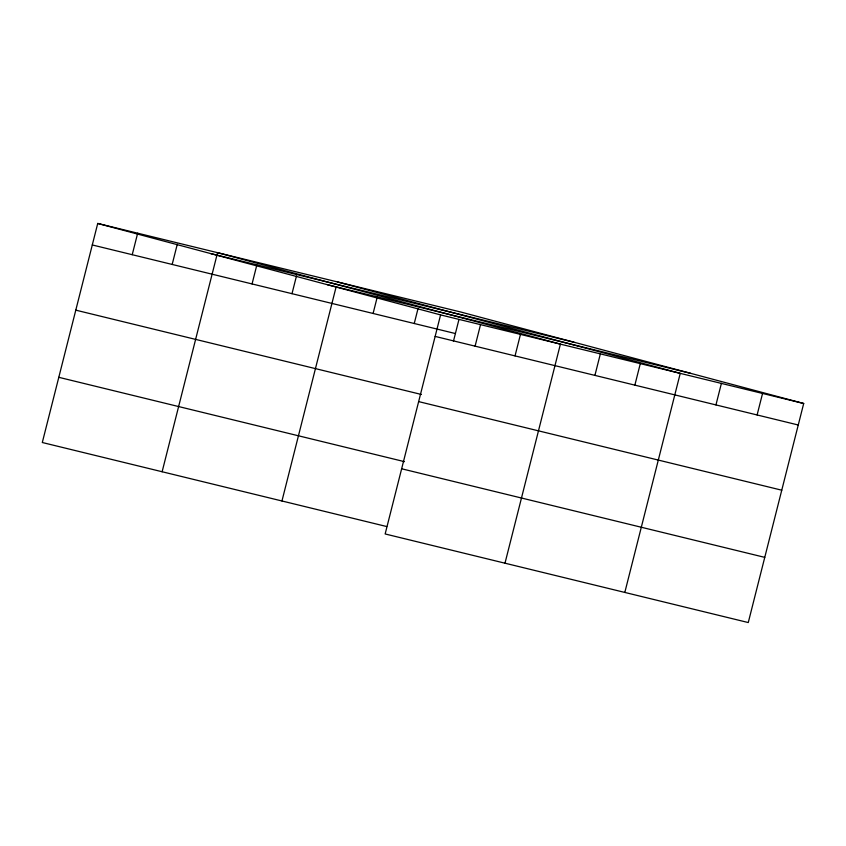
<?xml version="1.0" encoding="UTF-8"?>
<svg xmlns="http://www.w3.org/2000/svg" width="846" height="846" viewBox="0 0 846 846"><rect width="100%" height="100%" fill="white"/><g stroke="black" fill="none" stroke-linecap="round" stroke-linejoin="round"><path stroke-width="1.27" d="M97.734 223.45L440.586 314.902L385.152 533.963L748.266 622.55L803.7 403.489L460.848 312.037L97.734 223.45L42.3 442.511L386.707 526.54M132.23 254.699L137.676 233.189M172.172 264.449L177.3 244.198M162.125 471.751L217.559 252.679L560.412 344.132L504.988 563.203M252.055 283.939L256.856 264.957M291.997 293.678L296.481 275.965M281.951 500.98L336.105 286.974M373.097 313.464L377.253 297.02M414.244 323.51L418.093 308.325M453.456 341.213L458.923 319.629M475.092 346.162L480.528 324.642M515.034 355.902L520.47 334.392M594.918 375.391L600.353 353.882M634.86 385.142L640.295 363.621M624.813 592.433L680.247 373.372L337.385 281.908M715.949 404.917L721.395 383.407M757.107 414.963L762.553 393.453M210.876 253.62L573.99 342.218M327.444 284.721L690.558 373.308M440.586 314.902L803.7 403.489M92.288 244.959L455.402 333.546M435.151 336.412L798.254 424.999M75.791 310.154L421.445 394.479M418.654 401.607L781.757 490.194M58.797 377.316L404.451 461.652M401.649 468.779L764.763 557.366"/></g></svg>
